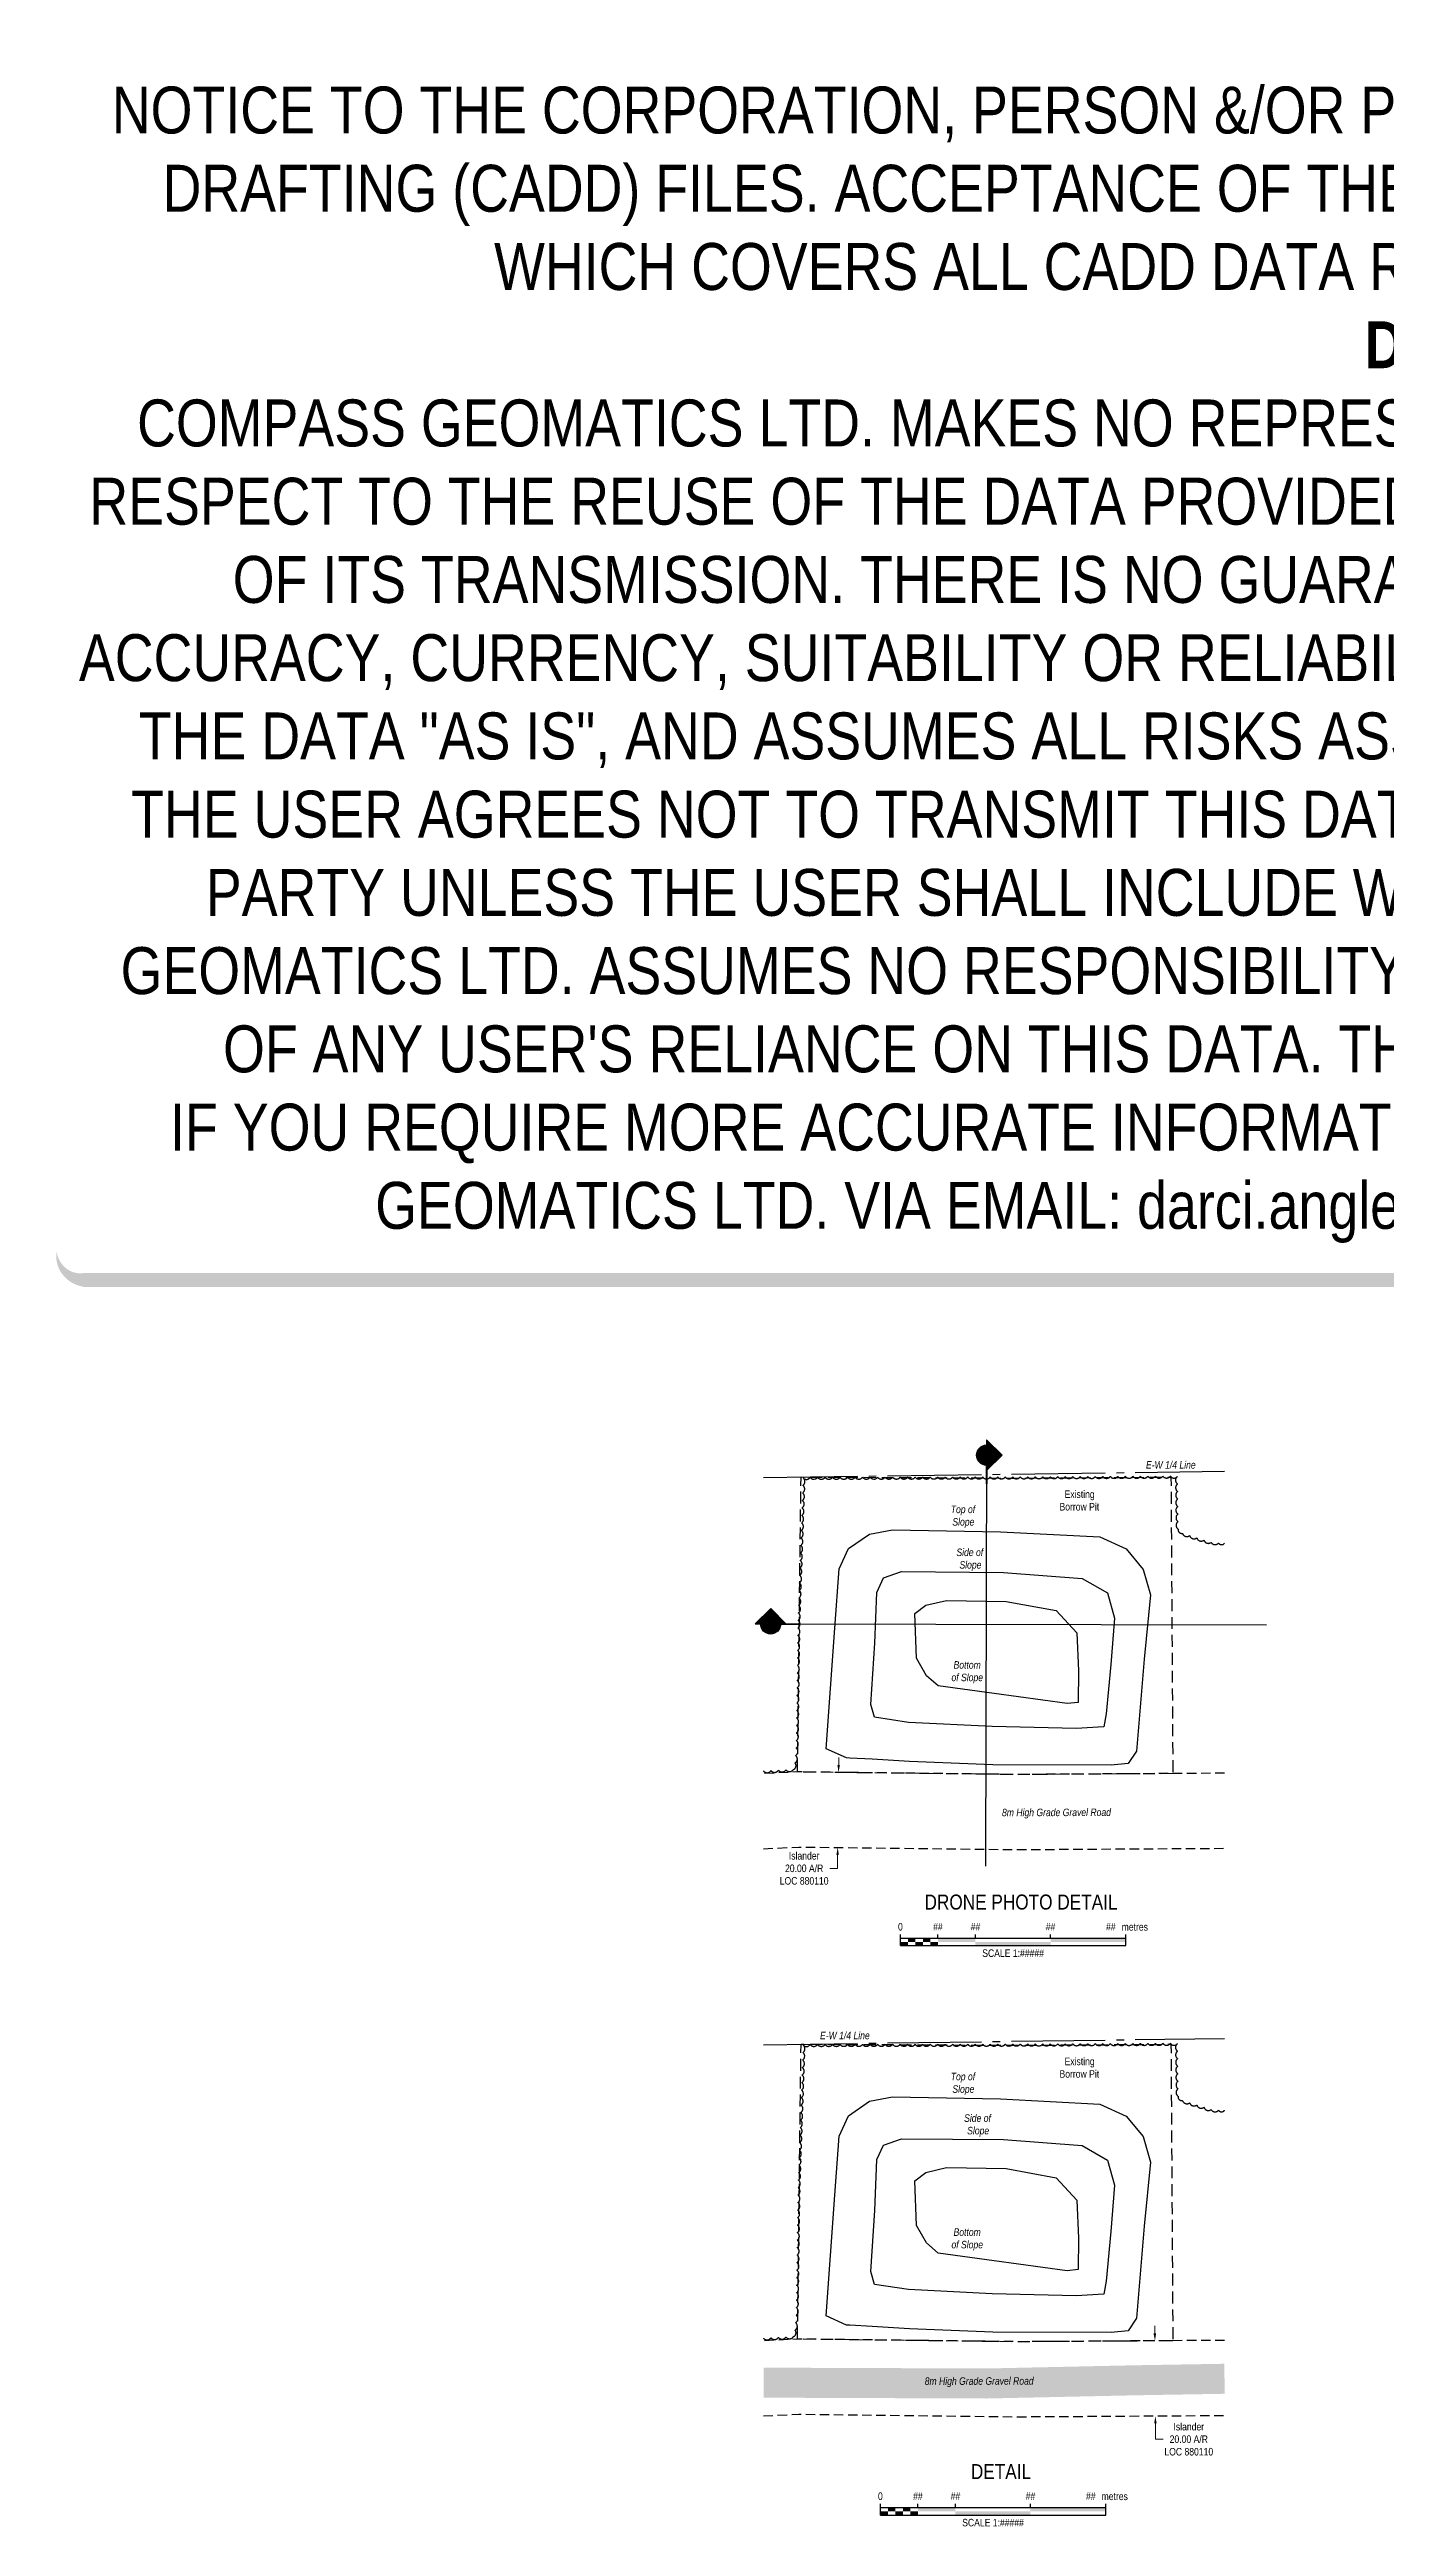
# Model space of a CAD drawing. Extents: x 566948 to 570896, y 6215744 to 6219043.
# Drawn here: x 566948 to 568727, y 6215744 to 6219043 of the extents above; entities that cross this region are included whole.
import ezdxf
from ezdxf.enums import TextEntityAlignment as Align

# ---------------------------------------------------------------- set-up
doc = ezdxf.new("R2010")
doc.units = 0
doc.header["$LTSCALE"] = 5
for name, pattern in [('0', [1, 1, 0]), ('foc-ACCESSROAD', [3.75, 2.5, -1.25]), ('foc-QUARTERLINE', [33, 25, -3, 2, -3]), ('HIDDEN2', [4.7625, 3.175, -1.5875])]:
    doc.linetypes.add(name, pattern=pattern)
for name, color, linetype in [('AS-ROADS', 254, 'Continuous'), ('C-AR', 13, 'foc-ACCESSROAD'), ('DETAIL-T', 7, 'Continuous'), ('L-QSEC', 8, 'foc-QUARTERLINE'), ('M-DETAILS', 250, 'Continuous'), ('T-BUSH', 110, '0'), ('T-EXISTING TFA', 220, 'HIDDEN2'), ('T-SLOPE', 48, 'Continuous')]:
    doc.layers.add(name, color=color, linetype=linetype)
for name, color, linetype, lineweight in [('C-AR-T', 13, 'Continuous', 9), ('C-WS-T', 13, 'Continuous', 9), ('T-TEXT', 48, 'Continuous', 18)]:
    doc.layers.add(name, color=color, linetype=linetype, lineweight=lineweight)
doc.layers.add('DISCLAIMER', color=7, linetype='Continuous', plot=False)
doc.styles.add('80', font='ARIALN.TTF', dxfattribs={"height": 10})
doc.styles.add('80CG', font='ARIALN.TTF', dxfattribs={"height": 10})
doc.styles.add('80L', font='ARIALN.TTF', dxfattribs={"height": 10})
doc.styles.add('SIMPLEX', font='ARIALN.TTF')
doc.dimstyles.new('Compass 5 000', dxfattribs={"dimscale": 5, "dimtxt": 9, "dimasz": 2, "dimexe": 0.2, "dimexo": 0.0625, "dimgap": 0.5, "dimtad": 0, "dimtih": 1, "dimtoh": 1, "dimzin": 0, "dimdsep": 46, "dimtxsty": '80CG', "dimcen": 0.1, "dimse1": 1, "dimse2": 1, "dimclrd": 256, "dimclrt": 256, "dimaunit": 1, "dimadec": 4, "dimazin": 0, "dimtfac": 0.06, "dimtofl": 0, "dimtmove": 0, "dimatfit": 1, "dimfxl": 0.2, "dimtolj": 1, "dimtzin": 0, "dimlwd": -1, "dimarcsym": 0})

# ---------------------------------------------------------------- blocks, each defined once
blk = doc.blocks.new('*D436')
at = {"layer": 'C-AR-T', "transparency": 16777216}
for p, q in [((568419.6, 6216001.2), (568419.5, 6216011.2)), ((568420.3, 6215881.4), (568420.5, 6215860.3)), ((568420.5, 6215860.3), (568430.5, 6215860.3))]:
    blk.add_line(p, q, dxfattribs=at)
for points in [[(568421.3, 6216001.3), (568417.9, 6216001.2), (568419.7, 6215991.3)], [(568422, 6215881.4), (568418.7, 6215881.4), (568420.3, 6215891.4)]]:
    blk.add_solid(points, dxfattribs=at)
at = {"layer": 'C-AR-T', "transparency": 16777216, "insert": (568464.8, 6215860.3), "char_height": 10, "attachment_point": 5, "style": '80CG'}
blk.add_mtext('\\A1;Islander\\P20.00 A/R\\PLOC 880110', dxfattribs=at)
blk = doc.blocks.new('*U315')
at = {"color": 0}
for p, q in [((-150, 0), (-150, 15)), ((-150, 10), (150.2, 10)), ((-150, 0), (150.2, 0)), ((-100, 10), (-100, 15)), ((-50, 10), (-50, 15)), ((50, 10), (50, 15)), ((150.2, 0), (150.2, 15))]:
    blk.add_line(p, q, dxfattribs=at)
for points in [[(-150, 5), (-140, 5), (-150, 0), (-140, 0)], [(-140, 10), (-130, 10), (-140, 5), (-130, 5)], [(-130, 5), (-120, 5), (-130, 0), (-120, 0)], [(-120, 10), (-110, 10), (-120, 5), (-110, 5)], [(-110, 5), (-100, 5), (-110, 0), (-100, 0)], [(-100, 10), (-50, 10), (-100, 5), (-50, 5)], [(-50, 5), (50, 5), (-50, 0), (50, 0)], [(50, 10), (150.2, 10), (50, 5), (150.2, 5)]]:
    blk.add_solid(points, dxfattribs=at)
at = {"color": 0, "style": '80'}
blk.add_text('metres', height=10, dxfattribs=at).set_placement((162.2, 20), align=Align.CENTER)
at = {"color": 0, "char_height": 10, "style": '80'}
for s, insert, attachment_point in [('0', (-150, 30.2), 2), ('##', (-100, 30.2), 2), ('##', (-50, 30.2), 2), ('##', (50, 30.2), 2), ('##', (136.7, 30.2), 3), ('SCALE 1:#####', (0.1, -5), 2)]:
    blk.add_mtext(s, dxfattribs=dict(at, insert=insert, attachment_point=attachment_point))
blk = doc.blocks.new('*D437')
at = {"layer": 'C-AR-T', "color": 255, "transparency": 16777216}
for p, q in [((567998.6, 6216758.2), (567998.7, 6216768.2)), ((567996.9, 6216620.5), (567986.9, 6216620.5)), ((567997.1, 6216638.4), (567996.9, 6216620.5))]:
    blk.add_line(p, q, dxfattribs=at)
for points in [[(567996.9, 6216758.2), (568000.2, 6216758.2), (567998.4, 6216748.2)], [(567995.5, 6216638.4), (567998.8, 6216638.3), (567997.3, 6216648.4)]]:
    blk.add_solid(points, dxfattribs=at)
at = {"layer": 'C-AR-T', "color": 255, "transparency": 16777216, "insert": (567952.6, 6216620.5), "char_height": 10, "attachment_point": 5, "style": '80CG'}
blk.add_mtext('\\A1;Islander\\P20.00 A/R\\PLOC 880110', dxfattribs=at)
blk = doc.blocks.new('M-MATCH-DIR')
at = {"layer": 'M-DETAILS'}
h = blk.add_hatch(color=256, dxfattribs=at)
h.dxf.hatch_style = 1
h.paths.add_polyline_path([(-8.2, 0), (8.2, 0), (0, 8.2)])
at = {"layer": 'M-DETAILS', "flags": 128}
blk.add_lwpolyline([(-8.2, 0), (8.2, 0), (0, 8.2), (-8.2, 0)], dxfattribs=at)
at = {"layer": 'M-DETAILS', "lineweight": 50, "flags": 128}
blk.add_lwpolyline([(0, 0), (15.2, 0)], dxfattribs=at)
blk = doc.blocks.new('M-MATCH')
at = {"layer": 'M-DETAILS', "true_color": 0xffffff}
h = blk.add_hatch(color=7, dxfattribs=at)
h.dxf.hatch_style = 1
edge = h.paths.add_edge_path()
edge.add_arc((0, 0), 5.36, 0, 360)
at = {"layer": 'M-DETAILS', "flags": 128}
for points in [[(-5.4, 0), (5.4, 0)], [(0, 0), (0, -5.4)]]:
    blk.add_lwpolyline(points, dxfattribs=at)
at = {"layer": 'M-DETAILS'}
blk.add_circle((0, 0), 5.36, dxfattribs=at)
at = {"style": 'SIMPLEX'}
blk.add_attdef('A', text='', height=3.2, dxfattribs=at).set_placement((0, 2.7), align=Align.MIDDLE_CENTER)
blk.add_attdef('0', text='', height=2, dxfattribs=at).set_placement((-1.1, -2.2), align=Align.MIDDLE_RIGHT)
blk.add_attdef('0', text='', height=2, dxfattribs=at).set_placement((1.1, -2.2), align=Align.MIDDLE_LEFT)
blk = doc.blocks.new('Disclaimer_Legal')
at = {"layer": 'DISCLAIMER', "color": 254, "flags": 128}
blk.add_lwpolyline([(-3612.9, -1104.6, 37.5, 37.5, 0), (4096.1, -1104.6, 37.5, 37.5, 0.414214), (4171.1, -1029.6, 37.5, 37.5, 0), (4171.1, 2078.7, 37.5, 0, 0.414214), (4096.1, 2153.7, 0, 0, 0), (-3612.9, 2153.7, 0, 0, 0.414214), (-3687.9, 2078.7, 0, 0, 0), (-3687.9, -1029.6, 0, 37.5, 0.414214)], format="xyseb", close=True, dxfattribs=at)
at = {"layer": 'DISCLAIMER', "color": 254, "insert": (241.6, 533.9), "char_height": 125, "width": 7717.568, "attachment_point": 5, "style": '80'}
blk.add_mtext('NOTICE TO THE CORPORATION, PERSON &/OR PERSONS REGARDING THIS COMPUTER AIDED DESIGN AND DRAFTING (CADD) FILES. ACCEPTANCE OF THE CADD DATA IS BASED ON THE FOLLOWING DISCLAIMER WHICH COVERS ALL CADD DATA RECIEVED FROM COMPASS GEOMATICS LTD.\\P{\\fArial Narrow|b1|i0|c0|p34;DISCLAIMER}\\PCOMPASS GEOMATICS LTD. MAKES NO REPRESENTATION OR WARRANTIES, EXPRESS OR IMPLIED, WITH RESPECT TO THE REUSE OF THE DATA PROVIDED HEREWITH, REGARDLESS OF ITS FORMAT OR THE MEANS OF ITS TRANSMISSION. THERE IS NO GUARANTEE OR REPRESENTATION TO THE USER AS TO THE ACCURACY, CURRENCY, SUITABILITY OR RELIABILITY OF THIS DATA FOR ANY PURPOSE. THE USER ACCEPTS THE DATA "AS IS", AND ASSUMES ALL RISKS ASSOCIATED WITH ITS USE. BY ACCEPTANCE OF THIS DATA, THE USER AGREES NOT TO TRANSMIT THIS DATA OR PROVIDE ACCESS OR ANY PART OF IT TO ANOTHER PARTY UNLESS THE USER SHALL INCLUDE WITH THE DATA A COPY OF THIS DISCLAIMER. COMPASS GEOMATICS LTD. ASSUMES NO RESPONSIBILITY FOR ACTUAL OR CONSEQUENTIAL DAMAGE AS A RESULT OF ANY USER\'S RELIANCE ON THIS DATA. THIS CADD FILE IS FOR ILLUSTRATION PURPOSES ONLY.\\PIF YOU REQUIRE MORE ACCURATE INFORMATION, PLEASE CONTACT DARCI ANGLEHART AT COMPASS GEOMATICS LTD. VIA EMAIL: darci.anglehart@compassgeomatics.ca OR CELL: 506-961-7292', dxfattribs=at)

msp = doc.modelspace()

# ---------------------------------------------------------------- linework, layer by layer
at = {"layer": 'AS-ROADS', "const_width": 39.982, "flags": 128}
msp.add_lwpolyline([(567898.574, 6215935.579), (567940.218, 6215935.471), (568195.928, 6215934.526), (568392.933, 6215938.776), (568512.361, 6215940.798)], dxfattribs=at)
at = {"layer": 'C-AR', "flags": 128}
for points in [[(568512.361, 6216747.22), (568235.713, 6216745.497), (567943.8, 6216748.95), (567898.574, 6216746.704)], [(567898.574, 6216646.626), (567945.689, 6216648.965), (568235.433, 6216645.538), (568512.361, 6216647.263)], [(568512.361, 6215991.914), (568235.713, 6215990.19), (567943.8, 6215993.644), (567898.574, 6215991.398)], [(567898.574, 6215891.319), (567945.689, 6215893.659), (568235.433, 6215890.231), (568512.361, 6215891.956)]]:
    msp.add_lwpolyline(points, dxfattribs=at)
at = {"layer": 'L-QSEC'}
for p, q in [((567898.574, 6217141.03), (568512.361, 6217149.411)), ((567898.574, 6216385.724), (568512.361, 6216394.104))]:
    msp.add_line(p, q, dxfattribs=at)
at = {"layer": 'M-DETAILS', "flags": 128}
for points in [[(568195.567, 6217170.788), (568194.081, 6216623.638)], [(567907.955, 6216945.985), (568568.178, 6216944.7)]]:
    msp.add_lwpolyline(points, dxfattribs=at)
at = {"layer": 'T-BUSH', "flags": 128}
for points in [[(567898.424, 6216750.214, 0.52056705), (567908.407, 6216750.714, 0.52056705), (567918.39, 6216751.214, 0.52056705), (567928.373, 6216751.714, 0.52056705), (567938.356, 6216752.214, 0.52056705), (567940.491, 6216760.871, 0.52056705), (567941.377, 6216770.827, 0.52056705), (567942.086, 6216780.792, 0.52056705), (567942.229, 6216790.787, 0.52056705), (567942.373, 6216800.781, 0.52056705), (567942.517, 6216810.776, 0.52056705), (567942.661, 6216820.77, 0.52056705), (567942.805, 6216830.765, 0.52056705), (567942.949, 6216840.759, 0.52056705), (567943.093, 6216850.754, 0.52056705), (567943.237, 6216860.748, 0.52056705), (567943.381, 6216870.743, 0.52056705), (567943.524, 6216880.737, 0.52056705), (567943.668, 6216890.732, 0.52056705), (567943.812, 6216900.726, 0.52056705), (567943.956, 6216910.721, 0.52056705), (567944.1, 6216920.715, 0.52056705), (567944.244, 6216930.71, 0.52056705), (567944.388, 6216940.704, 0.52056705), (567944.571, 6216950.698, 0.52056705), (567944.924, 6216960.687, 0.52056705), (567945.278, 6216970.676, 0.52056705), (567945.632, 6216980.666, 0.52056705), (567945.985, 6216990.655, 0.52056705), (567946.339, 6217000.644, 0.52056705), (567946.692, 6217010.634, 0.52056705), (567947.046, 6217020.623, 0.52056705), (567947.399, 6217030.612, 0.52056705), (567947.753, 6217040.601, 0.52056705), (567948.107, 6217050.591, 0.52056705), (567948.46, 6217060.58, 0.52056705), (567948.814, 6217070.569, 0.52056705), (567949.167, 6217080.559, 0.52056705), (567949.521, 6217090.548, 0.52056705), (567949.874, 6217100.537, 0.52056705), (567950.228, 6217110.526, 0.52056705), (567950.582, 6217120.516, 0.52056705), (567950.935, 6217130.505, 0.52056705), (567951.289, 6217140.494, 0.52056705), (567960.476, 6217141.347, 0.52056705), (567970.472, 6217141.365, 0.52056705), (567980.467, 6217141.382, 0.52056705), (567990.463, 6217141.399, 0.52056705), (568000.458, 6217141.416, 0.52056705), (568010.454, 6217141.434, 0.52056705), (568020.449, 6217141.451, 0.52056705), (568030.445, 6217141.468, 0.52056705), (568040.44, 6217141.486, 0.52056705), (568050.436, 6217141.503, 0.52056705), (568060.431, 6217141.52, 0.52056705), (568070.427, 6217141.537, 0.52056705), (568080.422, 6217141.555, 0.52056705), (568090.418, 6217141.572, 0.52056705), (568100.413, 6217141.589, 0.52056705), (568110.409, 6217141.607, 0.52056705), (568120.405, 6217141.624, 0.52056705), (568130.4, 6217141.641, 0.52056705), (568140.396, 6217141.659, 0.52056705), (568150.391, 6217141.676, 0.52056705), (568160.387, 6217141.693, 0.52056705), (568170.382, 6217141.71, 0.52056705), (568180.378, 6217141.728, 0.52056705), (568190.373, 6217141.745, 0.52056705), (568200.369, 6217141.762, 0.52056705), (568210.364, 6217141.78, 0.52056705), (568220.36, 6217141.816, 0.52056705), (568230.355, 6217141.866, 0.52056705), (568240.351, 6217141.916, 0.52056705), (568250.346, 6217141.965, 0.52056705), (568260.341, 6217142.015, 0.52056705), (568270.337, 6217142.065, 0.52056705), (568280.332, 6217142.115, 0.52056705), (568290.328, 6217142.164, 0.52056705), (568300.323, 6217142.214, 0.52056705), (568310.318, 6217142.264, 0.52056705), (568320.314, 6217142.313, 0.52056705), (568330.309, 6217142.363, 0.52056705), (568340.305, 6217142.413, 0.52056705), (568350.3, 6217142.462, 0.52056705), (568360.296, 6217142.512, 0.52056705), (568370.291, 6217142.562, 0.52056705), (568380.286, 6217142.611, 0.52056705), (568390.282, 6217142.661, 0.52056705), (568400.277, 6217142.711, 0.52056705), (568410.273, 6217142.761, 0.52056705), (568420.268, 6217142.81, 0.52056705), (568430.263, 6217142.86, 0.52056705), (568440.259, 6217142.91, 0.52056705), (568449.64, 6217142.334, 0.52056705), (568449.771, 6217132.34, 0.52056705), (568449.902, 6217122.345, 0.52056705), (568450.033, 6217112.35, 0.52056705), (568450.164, 6217102.356, 0.52056705), (568450.295, 6217092.361, 0.52056705), (568450.426, 6217082.366, 0.52056705), (568450.557, 6217072.372, 0.52056705), (568456.424, 6217066.639, 0.52056705), (568465.956, 6217063.63, 0.52056705), (568475.487, 6217060.622, 0.52056705), (568485.019, 6217057.613, 0.52056705), (568494.551, 6217054.604, 0.52056705), (568504.439, 6217053.772, 0.52056705), (568512.416, 6217053.625, 0.52056705)], [(567898.424, 6215994.908, 0.52056705), (567908.407, 6215995.408, 0.52056705), (567918.39, 6215995.907, 0.52056705), (567928.373, 6215996.407, 0.52056705), (567938.356, 6215996.907, 0.52056705), (567940.491, 6216005.564, 0.52056705), (567941.377, 6216015.52, 0.52056705), (567942.086, 6216025.486, 0.52056705), (567942.229, 6216035.48, 0.52056705), (567942.373, 6216045.475, 0.52056705), (567942.517, 6216055.469, 0.52056705), (567942.661, 6216065.464, 0.52056705), (567942.805, 6216075.458, 0.52056705), (567942.949, 6216085.453, 0.52056705), (567943.093, 6216095.447, 0.52056705), (567943.237, 6216105.442, 0.52056705), (567943.381, 6216115.436, 0.52056705), (567943.524, 6216125.431, 0.52056705), (567943.668, 6216135.425, 0.52056705), (567943.812, 6216145.42, 0.52056705), (567943.956, 6216155.414, 0.52056705), (567944.1, 6216165.409, 0.52056705), (567944.244, 6216175.403, 0.52056705), (567944.388, 6216185.398, 0.52056705), (567944.571, 6216195.391, 0.52056705), (567944.924, 6216205.381, 0.52056705), (567945.278, 6216215.37, 0.52056705), (567945.632, 6216225.359, 0.52056705), (567945.985, 6216235.349, 0.52056705), (567946.339, 6216245.338, 0.52056705), (567946.692, 6216255.327, 0.52056705), (567947.046, 6216265.316, 0.52056705), (567947.399, 6216275.306, 0.52056705), (567947.753, 6216285.295, 0.52056705), (567948.107, 6216295.284, 0.52056705), (567948.46, 6216305.274, 0.52056705), (567948.814, 6216315.263, 0.52056705), (567949.167, 6216325.252, 0.52056705), (567949.521, 6216335.241, 0.52056705), (567949.874, 6216345.231, 0.52056705), (567950.228, 6216355.22, 0.52056705), (567950.582, 6216365.209, 0.52056705), (567950.935, 6216375.199, 0.52056705), (567951.289, 6216385.188, 0.52056705), (567960.476, 6216386.041, 0.52056705), (567970.472, 6216386.058, 0.52056705), (567980.467, 6216386.075, 0.52056705), (567990.463, 6216386.093, 0.52056705), (568000.458, 6216386.11, 0.52056705), (568010.454, 6216386.127, 0.52056705), (568020.449, 6216386.145, 0.52056705), (568030.445, 6216386.162, 0.52056705), (568040.44, 6216386.179, 0.52056705), (568050.436, 6216386.196, 0.52056705), (568060.431, 6216386.214, 0.52056705), (568070.427, 6216386.231, 0.52056705), (568080.422, 6216386.248, 0.52056705), (568090.418, 6216386.266, 0.52056705), (568100.413, 6216386.283, 0.52056705), (568110.409, 6216386.3, 0.52056705), (568120.405, 6216386.318, 0.52056705), (568130.4, 6216386.335, 0.52056705), (568140.396, 6216386.352, 0.52056705), (568150.391, 6216386.369, 0.52056705), (568160.387, 6216386.387, 0.52056705), (568170.382, 6216386.404, 0.52056705), (568180.378, 6216386.421, 0.52056705), (568190.373, 6216386.439, 0.52056705), (568200.369, 6216386.456, 0.52056705), (568210.364, 6216386.473, 0.52056705), (568220.36, 6216386.51, 0.52056705), (568230.355, 6216386.56, 0.52056705), (568240.351, 6216386.609, 0.52056705), (568250.346, 6216386.659, 0.52056705), (568260.341, 6216386.709, 0.52056705), (568270.337, 6216386.758, 0.52056705), (568280.332, 6216386.808, 0.52056705), (568290.328, 6216386.858, 0.52056705), (568300.323, 6216386.907, 0.52056705), (568310.318, 6216386.957, 0.52056705), (568320.314, 6216387.007, 0.52056705), (568330.309, 6216387.057, 0.52056705), (568340.305, 6216387.106, 0.52056705), (568350.3, 6216387.156, 0.52056705), (568360.296, 6216387.206, 0.52056705), (568370.291, 6216387.255, 0.52056705), (568380.286, 6216387.305, 0.52056705), (568390.282, 6216387.355, 0.52056705), (568400.277, 6216387.404, 0.52056705), (568410.273, 6216387.454, 0.52056705), (568420.268, 6216387.504, 0.52056705), (568430.263, 6216387.553, 0.52056705), (568440.259, 6216387.603, 0.52056705), (568449.64, 6216387.028, 0.52056705), (568449.771, 6216377.033, 0.52056705), (568449.902, 6216367.038, 0.52056705), (568450.033, 6216357.044, 0.52056705), (568450.164, 6216347.049, 0.52056705), (568450.295, 6216337.054, 0.52056705), (568450.426, 6216327.06, 0.52056705), (568450.557, 6216317.065, 0.52056705), (568456.424, 6216311.333, 0.52056705), (568465.956, 6216308.324, 0.52056705), (568475.487, 6216305.315, 0.52056705), (568485.019, 6216302.307, 0.52056705), (568494.551, 6216299.298, 0.52056705), (568504.439, 6216298.465, 0.52056705), (568512.416, 6216298.319, 0.52056705)]]:
    msp.add_lwpolyline(points, format="xyb", dxfattribs=at)
at = {"layer": 'T-EXISTING TFA', "flags": 128}
for points in [[(568443.511, 6216746.705), (568235.673, 6216745.409), (567943.763, 6216748.86), (567948.408, 6217141.711), (568236.776, 6217140.244), (568441.048, 6217141.518)], [(568443.511, 6215991.399), (568235.673, 6215990.103), (567943.763, 6215993.554), (567948.408, 6216386.404), (568236.776, 6216384.937), (568441.048, 6216386.211)]]:
    msp.add_lwpolyline(points, close=True, dxfattribs=at)
at = {"layer": 'T-SLOPE', "flags": 128}
for points in [[(568009.033, 6216767.608), (567982.118, 6216779.898), (567993.438, 6216940.583), (567999.218, 6217019.313), (568011.538, 6217046.453), (568039.788, 6217065.613), (568070.093, 6217071.383), (568213.923, 6217068.743), (568346.253, 6217061.898), (568381.543, 6217045.888), (568404.243, 6217018.688), (568413.698, 6216984.638), (568405.168, 6216899.168), (568395.318, 6216776.688), (568383.898, 6216760.138), (568361.448, 6216757.913), (568203.753, 6216758.208), (568092.828, 6216762.763), (568043.193, 6216765.738), (568013.613, 6216767.478)], [(568354.598, 6216826.253), (568351.578, 6216808.808), (568314.973, 6216806.718), (568202.928, 6216809.403), (568091.358, 6216814.878), (568046.333, 6216821.808), (568041.463, 6216838.753), (568046.608, 6216920.333), (568049.563, 6216987.928), (568058.238, 6217007.273), (568082.428, 6217015.673), (568218.123, 6217014.633), (568322.708, 6217006.578), (568356.563, 6216987.453), (568365.818, 6216953.888), (568360.893, 6216892.058)], [(568302.898, 6216839.863), (568205.803, 6216853.258), (568131.098, 6216863.458), (568115.583, 6216877.058), (568102.158, 6216900.258), (568099.968, 6216959.743), (568114.823, 6216970.833), (568142.268, 6216977.373), (568221.603, 6216976.083), (568288.148, 6216963.728), (568315.583, 6216934.083), (568317.733, 6216883.358), (568317.693, 6216841.468)], [(568009.033, 6216012.301), (567982.118, 6216024.591), (567993.438, 6216185.276), (567999.218, 6216264.006), (568011.538, 6216291.146), (568039.788, 6216310.306), (568070.093, 6216316.076), (568213.923, 6216313.436), (568346.253, 6216306.591), (568381.543, 6216290.581), (568404.243, 6216263.381), (568413.698, 6216229.331), (568405.168, 6216143.861), (568395.318, 6216021.381), (568383.898, 6216004.831), (568361.448, 6216002.606), (568203.753, 6216002.901), (568092.828, 6216007.456), (568043.193, 6216010.431), (568013.613, 6216012.171)], [(568354.598, 6216070.946), (568351.578, 6216053.501), (568314.973, 6216051.411), (568202.928, 6216054.096), (568091.358, 6216059.571), (568046.333, 6216066.501), (568041.463, 6216083.446), (568046.608, 6216165.026), (568049.563, 6216232.621), (568058.238, 6216251.966), (568082.428, 6216260.366), (568218.123, 6216259.326), (568322.708, 6216251.271), (568356.563, 6216232.146), (568365.818, 6216198.581), (568360.893, 6216136.751)], [(568302.898, 6216084.556), (568205.803, 6216097.951), (568131.098, 6216108.151), (568115.583, 6216121.751), (568102.158, 6216144.951), (568099.968, 6216204.436), (568114.823, 6216215.526), (568142.268, 6216222.066), (568221.603, 6216220.776), (568288.148, 6216208.421), (568315.583, 6216178.776), (568317.733, 6216128.051), (568317.693, 6216086.161)]]:
    msp.add_lwpolyline(points, close=True, dxfattribs=at)

# ---------------------------------------------------------------- block references
at = {"xscale": 0.5, "yscale": 0.5, "zscale": 0.5}
msp.add_blockref('Disclaimer_Legal', (568801.067, 6217956.395), dxfattribs=at)
at = {"layer": 'DETAIL-T', "xscale": 0.99955397, "yscale": 0.99955397, "zscale": 0.99955397}
for p in [(568230.733, 6216517.602), (568204.03, 6215759.274)]:
    msp.add_blockref('*U315', p, dxfattribs=at)
at = {"layer": 'M-DETAILS'}
ref = msp.add_blockref('M-MATCH', (568195.567, 6217170.788), dxfattribs=dict(at, xscale=2.5, yscale=2.5, zscale=2.5, rotation=359.8019213585021))
ref.add_attrib('A', 'A', dxfattribs={"layer": '0', "height": 8, "rotation": 359.801921, "style": 'SIMPLEX'}).set_placement((568195.59, 6217177.493), align=Align.MIDDLE_CENTER)
ref.add_attrib('0', '-', dxfattribs={"layer": '0', "height": 5, "rotation": 359.801921, "style": 'SIMPLEX'}).set_placement((568192.849, 6217165.352), align=Align.MIDDLE_RIGHT)
ref.add_attrib('0', '-', dxfattribs={"layer": '0', "height": 5, "rotation": 359.801921, "style": 'SIMPLEX'}).set_placement((568198.247, 6217165.333), align=Align.MIDDLE_LEFT)
at = {"layer": 'M-DETAILS', "xscale": 2.5, "yscale": 2.5, "zscale": 2.5}
for p, rotation in [((568195.567, 6217170.788), 269.8019213585021), ((567907.955, 6216945.985), 359.8019213591764)]:
    msp.add_blockref('M-MATCH-DIR', p, dxfattribs=dict(at, rotation=rotation))
at = {"layer": 'M-DETAILS'}
ref = msp.add_blockref('M-MATCH', (567907.955, 6216945.985), dxfattribs=dict(at, xscale=2.5, yscale=2.5, zscale=2.5, rotation=359.8019213591764))
ref.add_attrib('A', 'B', dxfattribs={"layer": '0', "height": 8, "rotation": 359.801921, "style": 'SIMPLEX'}).set_placement((567907.978, 6216952.69), align=Align.MIDDLE_CENTER)
ref.add_attrib('0', '-', dxfattribs={"layer": '0', "height": 5, "rotation": 359.801921, "style": 'SIMPLEX'}).set_placement((567905.237, 6216940.549), align=Align.MIDDLE_RIGHT)
ref.add_attrib('0', '-', dxfattribs={"layer": '0', "height": 5, "rotation": 359.801921, "style": 'SIMPLEX'}).set_placement((567910.635, 6216940.53), align=Align.MIDDLE_LEFT)

# ---------------------------------------------------------------- texts
at = {"layer": 'C-WS-T', "char_height": 9.99544, "attachment_point": 1, "style": '80L'}
for insert in [(568292.151, 6217123.735), (568292.151, 6216368.429)]:
    msp.add_mtext_dynamic_manual_height_columns('\\pi7.21928;Existing \\P\\pi0.4727;Borrow Pit', width=52.83851, gutter_width=49.977, heights=[0], dxfattribs=dict(at, insert=insert))
at = {"layer": 'DETAIL-T', "color": 3, "attachment_point": 5, "style": '80CG'}
for s, insert, char_height, width in [('DRONE PHOTO DETAIL', (568241.388, 6216575.524), 19.99108, 256.36118), ('DETAIL', (568214.684, 6215817.196), 19.9911, 79.50968)]:
    msp.add_mtext(s, dxfattribs=dict(at, insert=insert, char_height=char_height, width=width))
at = {"layer": 'L-QSEC', "color": 255, "insert": (568407.772, 6217162.805), "char_height": 9.99554, "attachment_point": 1, "style": '80L'}
msp.add_mtext_dynamic_manual_height_columns('{\\fArial Narrow|b0|i1|c0|p34;E-W 1/4 Line}', width=65.7937, gutter_width=49.978, heights=[0], dxfattribs=at)
at = {"layer": 'L-QSEC', "insert": (567973.764, 6216402.978), "char_height": 9.99554, "attachment_point": 1, "style": '80L'}
msp.add_mtext_dynamic_manual_height_columns('{\\fArial Narrow|b0|i1|c0|p34;E-W 1/4 Line}', width=65.7937, gutter_width=49.978, heights=[0], dxfattribs=at)
at = {"layer": 'T-TEXT', "char_height": 9.99544, "attachment_point": 1, "style": '80L'}
for s, width, insert in [('\\pi0.76248;{\\fArial Narrow|b0|i1|c0|p34;Top of \\P\\pi2.93406;Slope}', 34.05445, (568147.073, 6217103.612)), ('\\pi0.45566;{\\fArial Narrow|b0|i1|c0|p34;Side of \\P\\pi4.52611;Slope}', 37.23854, (568154.876, 6217046.389)), ('\\pi3.12156;{\\fArial Narrow|b0|i1|c0|p34;Bottom \\P\\pi0.32952;of Slope}', 41.83398, (568148.425, 6216896.442)), ('\\pi0.76248;{\\fArial Narrow|b0|i1|c0|p34;Top of \\P\\pi2.93406;Slope}', 34.05445, (568147.073, 6216348.306)), ('\\pi0.45566;{\\fArial Narrow|b0|i1|c0|p34;Side of \\P\\pi4.52611;Slope}', 37.23854, (568165.186, 6216292.945)), ('\\pi3.12156;{\\fArial Narrow|b0|i1|c0|p34;Bottom \\P\\pi0.32952;of Slope}', 41.83398, (568148.425, 6216141.136))]:
    msp.add_mtext_dynamic_manual_height_columns(s, width=width, gutter_width=49.977, heights=[0], dxfattribs=dict(at, insert=insert))
at = {"layer": 'T-TEXT', "char_height": 9.99544, "attachment_point": 1, "rotation": 0.144943, "style": '80L'}
for insert in [(568215.575, 6216699.881), (568112.643, 6215942.633)]:
    msp.add_mtext_dynamic_manual_height_columns('\\pi0.47611;{\\fArial Narrow|b0|i1|c0|p34;8m High Grade Gravel Road}', width=145.7702, gutter_width=49.977, heights=[0], dxfattribs=dict(at, insert=insert))

# ---------------------------------------------------------------- dimensions: what is measured, and where the dimension line sits
at = {"layer": 'C-AR-T'}
dim = msp.add_linear_dim(base=(567997.267, 6216648.355), p1=(567978.572, 6216748.449), p2=(567977.39, 6216648.59), angle=269.3222, text='Islander\\P20.00 A/R\\PLOC 880110', dimstyle='Compass 5 000', override={"dimclrd": 255, "dimclrt": 255}, dxfattribs=at)
dim.commit()
dim.dimension.update_dxf_attribs({"geometry": '*D437', "text_midpoint": (567952.647, 6216620.48), "dimtype": 161})
dim = msp.add_linear_dim(base=(568420.28, 6215891.383), p1=(568420.468, 6215991.255), p2=(568421.09, 6215891.388), angle=270.3569, text='Islander\\P20.00 A/R\\PLOC 880110', dimstyle='Compass 5 000', dxfattribs=at)
dim.commit()
dim.dimension.update_dxf_attribs({"geometry": '*D436', "text_midpoint": (568464.764, 6215860.345), "dimtype": 161})

doc.saveas('drawing.dxf')
